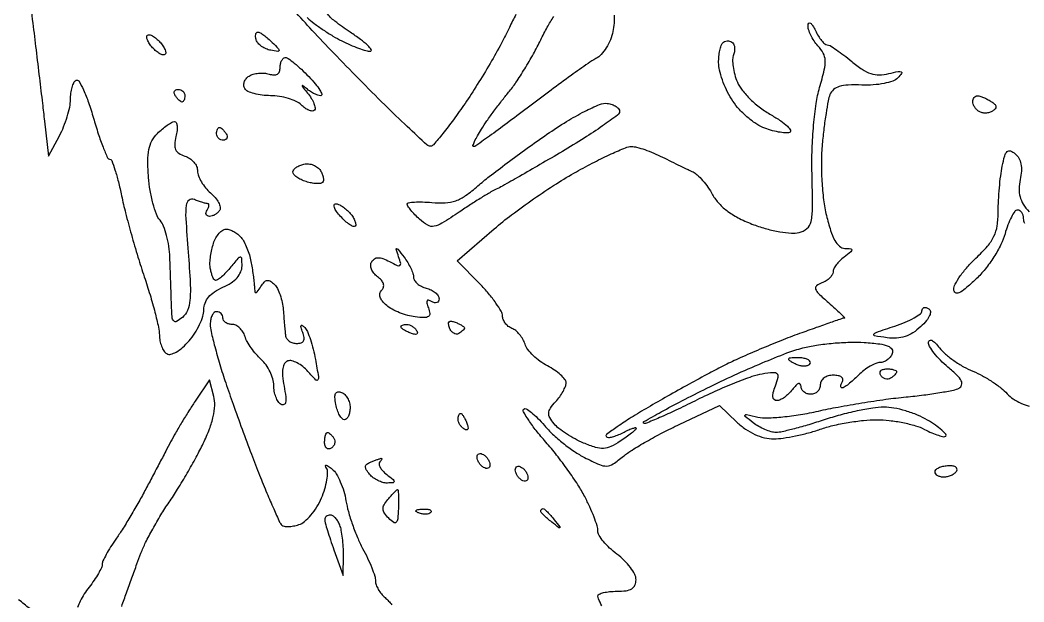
# Model space of a CAD drawing. Extents: x 0 to 102, y 0 to 135.
# Drawn here: x 22 to 35.37, y 94.27 to 102.02 of the extents above; entities that cross this region are included whole.
import ezdxf

# ---------------------------------------------------------------- set-up
doc = ezdxf.new("R2010")
doc.units = 0
doc.header["$MEASUREMENT"] = 0

msp = doc.modelspace()

# ---------------------------------------------------------------- linework, layer by layer
for points in [[(21.188971, 103.2543, -0.000052), (21.206612, 101.178816, -0.000076), (21.221642, 99.355609, -0.000035), (21.234118, 97.800358, -0.001457)], [(22.126325, 102.384181, 0.005995), (22.17149, 101.976579, -0.000473), (22.214761, 101.621906, -0.000406), (22.259643, 101.248569, -0.000409), (22.29985, 100.909444, -0.001176), (22.327009, 100.674), (22.379573, 100.2087), (22.526187, 100.479449, 0.027951), (22.58232, 100.598555, 0.022236), (22.629732, 100.732561, 0.022752), (22.662544, 100.861008, 0.051196), (22.6728, 100.960906, -0.032605), (22.678286, 101.044939, -0.038006), (22.694676, 101.123239, -0.041462), (22.718575, 101.185745, -0.143254), (22.747272, 101.21764, -0.423309), (22.784338, 101.208282, -0.022713), (22.846022, 101.088985, -0.024322), (22.913268, 100.922153, -0.0139), (22.978865, 100.715033, 0.00923), (23.043316, 100.504732, 0.014662), (23.107019, 100.327561, 0.008539), (23.165772, 100.185263, 0.299), (23.194495, 100.1664, -0.311741), (23.221597, 100.147684, -0.011408), (23.265412, 100.023505, -0.017236), (23.310911, 99.866417, -0.010808), (23.353753, 99.67995, 0.011481), (23.406578, 99.451442, 0.005606), (23.48388, 99.162436, 0.005557), (23.571025, 98.863528, 0.008013), (23.655261, 98.6013, -0.00857), (23.732164, 98.360982, -0.009796), (23.797221, 98.12861, -0.009042), (23.844868, 97.929866, -0.05356), (23.85661, 97.823743, 0.048144), (23.864131, 97.748326, 0.046751), (23.885948, 97.67496, 0.050546), (23.917859, 97.614182, 0.108607), (23.955657, 97.577536, 0.203016), (24.008374, 97.569408, 0.067815), (24.082267, 97.599181, 0.052453), (24.166661, 97.659845, 0.033104), (24.251757, 97.746461, 0.035334), (24.327398, 97.848113, 0.031377), (24.391342, 97.963415, 0.032731), (24.435593, 98.074792, 0.078346), (24.4494, 98.162366, -0.090323), (24.465583, 98.25122, -0.086306), (24.512155, 98.330252, -0.071777), (24.591069, 98.399857, -0.040716), (24.7032, 98.460839, 0.041679), (24.810725, 98.519585, 0.064551), (24.890691, 98.588633, 0.077657), (24.939987, 98.664768, 0.105287), (24.957, 98.744663, 0.017827), (24.953354, 98.846895, 0.444228), (24.933546, 98.862376, 0.17578), (24.900043, 98.843163, 0.005217), (24.795082, 98.716422, -0.021639), (24.730016, 98.642907, -0.036139), (24.668526, 98.587794, -0.042417), (24.617747, 98.554978, -0.332339), (24.591625, 98.559, -0.084947), (24.574462, 98.583723, -0.025781), (24.557229, 98.626151, -0.025002), (24.542514, 98.676516, -0.024851), (24.532865, 98.7282, -0.048315), (24.530489, 98.79017, -0.019994), (24.538723, 98.873738, -0.01956), (24.554766, 98.963267, -0.023839), (24.576989, 99.04545, -0.047535), (24.608359, 99.118269, -0.055407), (24.651649, 99.179885, -0.064068), (24.699683, 99.221985, -0.149015), (24.745008, 99.2358, -0.084441), (24.792625, 99.227701, -0.043807), (24.847746, 99.202786, -0.04191), (24.901386, 99.166414, -0.049653), (24.944958, 99.12341, -0.051761), (24.983433, 99.065858, -0.02359), (25.021907, 98.983857, -0.023059), (25.054661, 98.892832, -0.029339), (25.07593, 98.80616, -0.006377), (25.090919, 98.718429, -0.005206), (25.10478, 98.624201, -0.005262), (25.115722, 98.537206, -0.01373), (25.121209, 98.4744, 0.014188), (25.1276, 98.402001, 0.378195), (25.140927, 98.390044, 0.25014), (25.160291, 98.400177, 0.008669), (25.208573, 98.473693, -0.045847), (25.252928, 98.531389, -0.172503), (25.292744, 98.552225, -0.181679), (25.335425, 98.542727, -0.051795), (25.38903, 98.49921, -0.080278), (25.428873, 98.444007, -0.032754), (25.46498, 98.358484, -0.031355), (25.492475, 98.259645, -0.034789), (25.506211, 98.161517, 0.002179), (25.513502, 98.063018, 0.002081), (25.521757, 97.96306, 0.002062), (25.529779, 97.87485, 0.007439), (25.535958, 97.81875, 0.120474), (25.551355, 97.77838, 0.08773), (25.585246, 97.744064, 0.079793), (25.632208, 97.720951, 0.074668), (25.685151, 97.713, 0.076342), (25.74304, 97.721891, 0.195632), (25.775101, 97.748414, 0.164385), (25.782746, 97.79366, 0.051371), (25.764739, 97.86105, -0.01441), (25.742525, 97.924874, -0.177834), (25.743685, 97.950167, -0.487752), (25.757698, 97.953975, -0.038146), (25.791405, 97.9245, -0.093163), (25.82727, 97.870961, -0.019631), (25.867651, 97.765346, -0.019929), (25.905328, 97.637255, -0.017732), (25.934372, 97.5015, -0.002844), (25.974233, 97.268756, -0.180726), (25.966396, 97.228797, -0.490381), (25.941364, 97.22609, -0.008687), (25.835206, 97.340209, 0.041044), (25.766339, 97.405251, 0.047934), (25.691079, 97.454453, 0.05449), (25.620725, 97.482093, 0.149692), (25.567987, 97.480421, 0.171162), (25.523061, 97.44498, 0.103282), (25.499036, 97.380765, 0.062503), (25.496355, 97.282685, 0.021986), (25.516246, 97.143033, -0.013843), (25.538482, 97.003262, -0.073712), (25.537164, 96.926141, -0.268043), (25.514322, 96.898353, -0.232188), (25.47631, 96.902063, -0.114208), (25.439358, 96.938691, -0.049671), (25.408291, 97.000911, -0.045631), (25.387132, 97.076587, -0.045392), (25.38, 97.154981, 0.071013), (25.367855, 97.240063, 0.041981), (25.330932, 97.335972, 0.041105), (25.276894, 97.427451, 0.054931), (25.21296, 97.499545, -0.031577), (25.145327, 97.569001, -0.024157), (25.080253, 97.652734, -0.024678), (25.026815, 97.737401, -0.05163), (24.995759, 97.808757, 0.064958), (24.96753, 97.869178, 0.064842), (24.924731, 97.920375, 0.070829), (24.87448, 97.955017, 0.116054), (24.824399, 97.9668, -0.068054), (24.778073, 97.973135, -0.084602), (24.738802, 97.991651, -0.099744), (24.712542, 98.019139, -0.141874), (24.7032, 98.0514, 0.099038), (24.696741, 98.083687, 0.097945), (24.678349, 98.111149, 0.097945), (24.650887, 98.129541, 0.099038), (24.6186, 98.136, 0.188654), (24.586297, 98.123362, 0.088995), (24.558851, 98.087065, 0.068812), (24.540238, 98.033165, 0.048811), (24.534, 97.969414, 0.056707), (24.545206, 97.870928, 0.007857), (24.594662, 97.670823, 0.008918), (24.66144, 97.434911, 0.007451), (24.74051, 97.186864, 0.004428), (24.837201, 96.906717, 0.00257), (24.958046, 96.571857, 0.002568), (25.082652, 96.237379, 0.004325), (25.191065, 95.958194, 0.003995), (25.288249, 95.719763, 0.005762), (25.378307, 95.510587, 0.00317), (25.457351, 95.335663, 0.088894), (25.48578, 95.29482, 0.160748), (25.517121, 95.279032, 0.043044), (25.573563, 95.275538, 0.039014), (25.64198, 95.282555, 0.031797), (25.713462, 95.300333, 0.099668), (25.790218, 95.342866, 0.040397), (25.875167, 95.427822, 0.037915), (25.954508, 95.536912, 0.03933), (26.015376, 95.655445, 0.025849), (26.058929, 95.776984, 0.031226), (26.086556, 95.894988, 0.032651), (26.09679, 95.994716, 0.145208), (26.082299, 96.051137, -0.060859), (26.068231, 96.082788, -0.549035), (26.076301, 96.092224, -0.121473), (26.103746, 96.081176, -0.014037), (26.156903, 96.040553, -0.088331), (26.211432, 95.977622, -0.031972), (26.265589, 95.872016, -0.030512), (26.311339, 95.746266, -0.031765), (26.340719, 95.617553, 0.02859), (26.372567, 95.473832, 0.015589), (26.427082, 95.301521, 0.01549), (26.493603, 95.129283, 0.023703), (26.562776, 94.984957, -0.013994), (26.628172, 94.855045, -0.015807), (26.683421, 94.726791, -0.015168), (26.723406, 94.61546, -0.078782), (26.7336, 94.551165, 0.086422), (26.742721, 94.498791, 0.043563), (26.770877, 94.437705, 0.041533), (26.811944, 94.377932, 0.048304), (26.8605, 94.329, -0.033609), (26.909062, 94.282852, -0.035345), (26.950123, 94.231344, -0.037787)], [(28.604445, 102.092339, 0.02167), (28.517202, 101.92185, -0.017254), (28.411968, 101.711648, -0.007651), (28.259441, 101.441482, -0.007562), (28.089026, 101.159992, -0.010119), (27.925497, 100.910256, -0.007683), (27.771588, 100.692537, -0.011636), (27.630475, 100.50844, -0.006464), (27.507618, 100.359639, -0.207121), (27.466295, 100.339206, -0.20189), (27.419549, 100.356147, -0.002058), (27.157429, 100.600444, -0.006233), (26.857274, 100.889637, -0.003956), (26.514545, 101.233589, -0.002467), (26.176909, 101.581251, -0.00395), (25.892519, 101.881706, -0.000893), (25.646356, 102.146873, -0.188813)], [(25.82415, 102.052243, 0.024229), (25.916433, 101.975729, 0.012661), (26.038117, 101.889136, 0.012563), (26.167697, 101.806437, 0.01877), (26.285249, 101.741396, 0.014863), (26.396969, 101.689057, 0.01607), (26.508763, 101.64489, 0.015753), (26.606646, 101.613253, 0.071222), (26.665949, 101.604962, 0.593643), (26.677067, 101.625507, 0.060655), (26.631771, 101.679657, 0.0289), (26.533912, 101.761294, 0.012546), (26.3952, 101.858735, -0.018277), (26.193489, 102.003913, -0.069872), (26.085836, 102.114736, -0.098584)], [(29.909983, 102.085423, -0.0347), (29.909983, 101.977446, -0.032017), (29.895231, 101.867507, -0.049089), (29.861819, 101.757744, -0.041917), (29.80623, 101.650281, -0.043914), (29.738232, 101.560637, -0.085884), (29.667774, 101.505643, 0.029522), (29.563898, 101.441896, 0.003315), (29.337779, 101.281801, 0.004015), (29.071254, 101.08717, 0.003249), (28.788269, 100.874148, -0.002675), (28.514689, 100.667713, -0.004217), (28.277476, 100.493798, -0.001169), (28.069813, 100.34496, -0.156132), (28.040568, 100.3356, -0.514113), (28.031848, 100.347788, -0.023294), (28.053969, 100.403941, -0.022724), (28.091829, 100.478976, -0.012142), (28.144982, 100.56825, -0.012334), (28.216346, 100.675768, -0.006182), (28.311515, 100.808232, -0.006134), (28.413404, 100.942921, -0.009021), (28.506482, 101.058508, 0.025538), (28.603902, 101.188018, 0.011066), (28.720608, 101.369408, 0.010917), (28.83648, 101.568191, 0.014247), (28.9332, 101.755143, -0.015214), (29.02068, 101.923438, -0.022169), (29.108644, 102.065592, -0.01882)], [(35.378728, 99.311945, -0.121389), (35.3628, 99.376584, 0.070272), (35.356699, 99.419776, 0.086013), (35.338907, 99.456401, 0.10017), (35.312479, 99.480888, 0.137766), (35.281461, 99.4896, 0.241969), (35.244784, 99.470747, 0.034366), (35.198896, 99.396314, 0.032798), (35.153287, 99.293685, 0.0224), (35.114609, 99.172031, -0.050582), (35.060526, 99.030119, -0.026201), (34.966547, 98.865056, -0.025756), (34.85119, 98.703972, -0.035424), (34.730648, 98.572958, -0.011365), (34.585044, 98.441744, -0.066723), (34.499007, 98.385684, -0.268798), (34.453965, 98.389338, -0.245953), (34.4322, 98.430908, -0.127178), (34.450666, 98.502333, -0.027388), (34.519179, 98.61143, -0.026925), (34.614952, 98.732475, -0.022871), (34.7283, 98.84962, 0.025071), (34.881195, 99.009033, 0.067036), (34.967352, 99.140386, 0.074712), (35.010528, 99.281202, 0.037107), (35.0244, 99.467864, -0.01294), (35.028262, 99.617047, -0.008976), (35.040012, 99.785332, -0.009059), (35.057138, 99.946639, -0.018377), (35.077546, 100.072582, -0.016992), (35.1103, 100.211608, -0.135747), (35.143579, 100.267734, -0.29323), (35.18713, 100.276348, -0.079552), (35.250508, 100.238877, -0.0942), (35.299038, 100.180102, -0.077588), (35.326778, 100.103519, -0.064151), (35.33288, 100.009074, -0.038168), (35.317138, 99.897294, 0.046784), (35.30185, 99.773326, 0.074106), (35.314505, 99.667249, 0.07315), (35.357738, 99.568513, 0.044393), (35.43479, 99.466625, -0.009063)], [(29.746595, 94.220936, -0.009363), (29.703381, 94.311518, -0.105749), (29.694916, 94.35015, -0.296951), (29.71074, 94.374712, -0.043998), (29.769247, 94.394962, -0.03774), (29.851157, 94.409007, -0.0236), (29.9484, 94.4136, 0.03143), (30.070541, 94.421285, 0.104796), (30.146032, 94.447524, 0.156644), (30.187408, 94.495016, 0.101832), (30.2022, 94.56689, 0.119573), (30.184764, 94.638756, 0.040997), (30.127646, 94.730271, 0.03796), (30.045519, 94.824705, 0.035631), (29.9484, 94.907823, -0.028531), (29.851256, 94.988603, -0.033281), (29.769154, 95.076113, -0.035365), (29.711182, 95.157957, -0.137249), (29.6946, 95.217228, 0.076862), (29.6842, 95.28448, 0.014614), (29.643217, 95.401803, 0.015284), (29.586643, 95.537172, 0.013516), (29.519678, 95.674584, 0.023986), (29.428489, 95.830774, 0.010937), (29.295354, 96.026097, 0.010801), (29.145825, 96.226195, 0.014608), (29.001654, 96.399964, -0.012563), (28.873673, 96.552942, -0.020427), (28.773803, 96.689717, -0.015488), (28.703107, 96.802764, -0.340652), (28.707798, 96.838998, -0.34428), (28.739812, 96.842932, -0.032917), (28.808855, 96.795016, -0.031048), (28.892621, 96.719359, -0.018662), (28.982665, 96.620113, 0.030798), (29.09136, 96.505999, 0.018803), (29.23243, 96.384615, 0.018819), (29.381839, 96.274461, 0.031491), (29.516101, 96.194944, 0.013199), (29.714965, 96.10002, 0.112939), (29.811151, 96.08112, 0.140911), (29.896623, 96.108582, 0.02443), (30.034209, 96.210958, -0.032963), (30.150088, 96.29415, -0.009493), (30.339665, 96.407214, -0.009506), (30.558794, 96.52686, -0.009988), (30.778758, 96.636056), (31.313015, 96.888103), (31.544787, 96.666051, 0.039892), (31.659813, 96.572224, 0.045063), (31.783863, 96.502112, 0.047811), (31.911256, 96.458644, 0.058384), (32.036243, 96.444, 0.035279), (32.16106, 96.452818, 0.01526), (32.325299, 96.481277, 0.015012), (32.498876, 96.522306, 0.019265), (32.6556, 96.5709, -0.027159), (32.821632, 96.619522, -0.01596), (33.024538, 96.66037, -0.015937), (33.230581, 96.688329, -0.026089), (33.406486, 96.697279, -0.02782), (33.574239, 96.687714, -0.02163), (33.754819, 96.659342, -0.022088), (33.921283, 96.61803, -0.048356), (34.042937, 96.568866, 0.017933), (34.139749, 96.522715, 0.026742), (34.227666, 96.490073, 0.024982), (34.299011, 96.471697, 0.252022), (34.327428, 96.480228, 0.404378), (34.32784, 96.504699, 0.026165), (34.271582, 96.5589, 0.026499), (34.188479, 96.623593, 0.015251), (34.082191, 96.692925, 0.038765), (33.95165, 96.759235, 0.026257), (33.79429, 96.814901, 0.026509), (33.635586, 96.852814, 0.046896), (33.5016, 96.864604, 0.037425), (33.353809, 96.85264, 0.01339), (33.145727, 96.814266, 0.013199), (32.918903, 96.759829, 0.015221), (32.705918, 96.69572, -0.007691), (32.504388, 96.631734, -0.009108), (32.311993, 96.577691, -0.008123), (32.148524, 96.537796, -0.05584), (32.066437, 96.5286, -0.068805), (32.001148, 96.537627, -0.031047), (31.919395, 96.566258, -0.030007), (31.835467, 96.607728, -0.035991), (31.76232, 96.656798, -0.004496), (31.655919, 96.74141, -0.417238), (31.654134, 96.759298, -0.279318), (31.675051, 96.766578, -0.003176), (31.825754, 96.73348, 0.064457), (31.950163, 96.721776, 0.015804), (32.155748, 96.735476, 0.015925), (32.392218, 96.76639, 0.015299), (32.629454, 96.812615, -0.009976), (32.892846, 96.866852, -0.005838), (33.210245, 96.92181, -0.005836), (33.529248, 96.969404, -0.009863), (33.7977, 97.000878, 0.007503), (34.032745, 97.027311, 0.009482), (34.249158, 97.059125, 0.007823), (34.428806, 97.091921, 0.072631), (34.502978, 97.11826, 0.198972), (34.537491, 97.159928, 0.199087), (34.532409, 97.213783, 0.079265), (34.476108, 97.288565, 0.016941), (34.354928, 97.397752, -0.023311), (34.255098, 97.490031, -0.028394), (34.171059, 97.585601, -0.028988), (34.111118, 97.671994, -0.142328), (34.095681, 97.728688, -0.25667), (34.11003, 97.753783, -0.261267), (34.1387, 97.754867, -0.083398), (34.185557, 97.72, -0.025329), (34.243731, 97.652864, 0.050383), (34.320877, 97.57235, 0.02404), (34.434447, 97.484571, 0.023547), (34.562981, 97.403476, 0.030868), (34.687718, 97.342598, -0.026738), (34.813422, 97.282527, -0.020125), (34.944888, 97.203813, -0.020486), (35.062783, 97.119521, -0.043417), (35.14498, 97.043184, 0.061296), (35.224092, 96.9748, 0.043257), (35.32711, 96.917999, 0.043252), (35.438386, 96.879762, 0.06121)], [(23.355654, 94.212607, -0.001766), (23.4188, 94.392184, -0.001296), (23.490049, 94.59091, -0.001309), (23.55847, 94.778661, -0.002912), (23.611782, 94.9212, -0.024624), (23.673233, 95.061446, -0.010625), (23.768105, 95.242151, -0.010483), (23.877411, 95.430573, -0.013661), (23.985663, 95.598, 0.011735), (24.099789, 95.773028, 0.007068), (24.227246, 95.985562, 0.007077), (24.348022, 96.200515, 0.012282), (24.441331, 96.38276, 0.021047), (24.524238, 96.575331, 0.036575), (24.574203, 96.741948, 0.044653), (24.592858, 96.885787, 0.07153), (24.58014, 97.008719), (24.524447, 97.230619), (24.331971, 96.943059, 0.007249), (24.248573, 96.814468, 0.004885), (24.156965, 96.665417, 0.004921), (24.071159, 96.519465, 0.009735), (24.006492, 96.4017, -0.000415), (23.941005, 96.276987, -0.000167), (23.851253, 96.106548, -0.000165), (23.754433, 95.922982, -0.000209), (23.664788, 95.753329, -0.007725), (23.57171, 95.583747, -0.005837), (23.464476, 95.400348, -0.005904), (23.359678, 95.230402, -0.013599), (23.275944, 95.105769, 0.013948), (23.206968, 95.002949, 0.017175), (23.148717, 94.90322, 0.015708), (23.105835, 94.81729, 0.108287), (23.0958, 94.771499, -0.112047), (23.085715, 94.72706, -0.018832), (23.044847, 94.649318, -0.019792), (22.988752, 94.560088, -0.01643), (22.922342, 94.469702, 0.025405), (22.857, 94.377341, 0.028481), (22.804032, 94.282195, 0.029512), (22.768834, 94.197054, 0.116603)], [(22.130493, 94.182888, 0.001125), (21.983093, 94.300527, 0.001137)]]:
    msp.add_lwpolyline(points, format="xyb")
for points in [[(32.589654, 101.87955, 0.025885), (32.629578, 101.806666, 0.034198), (32.673636, 101.745115, 0.03646), (32.715645, 101.701139, 0.185948), (32.746637, 101.6892, -0.136724), (32.784929, 101.67853, -0.012335), (32.869576, 101.624489, -0.015299), (32.968593, 101.553282, -0.011364), (33.07362, 101.468908, 0.027251), (33.213874, 101.363385, 0.067801), (33.328961, 101.307061, 0.082694), (33.440366, 101.289684, 0.058019), (33.566561, 101.305695, -0.00811), (33.69345, 101.334854, -0.159407), (33.73277, 101.330651, -0.484772), (33.738218, 101.308894, -0.030023), (33.687835, 101.251152, -0.112775), (33.619968, 101.207773, -0.036047), (33.503881, 101.175386, -0.032859), (33.361552, 101.156155, -0.02683), (33.207861, 101.153854, 0.019549), (33.02665, 101.15378, 0.062414), (32.907558, 101.134051, 0.101148), (32.830645, 101.092983, 0.128788), (32.783915, 101.027882, 0.045706), (32.760197, 100.943838, 0.007429), (32.731673, 100.776516, 0.008138), (32.704151, 100.577943, 0.007084), (32.681669, 100.369181, 0.021623), (32.669918, 100.133756, 0.016284), (32.676639, 99.874657, 0.016538), (32.699631, 99.624267, 0.027708), (32.737468, 99.416388, 0.017989), (32.792803, 99.21755, 0.050404), (32.850122, 99.084988, 0.080982), (32.912061, 99.006879, 0.181831), (32.981288, 98.979309, -0.018412), (33.060611, 98.974856, -0.408451), (33.074192, 98.958808, -0.207269), (33.060757, 98.933123, -0.007699), (32.97285, 98.864233, 0.034176), (32.916195, 98.81478, 0.036775), (32.86829, 98.759195, 0.039596), (32.834895, 98.705771, 0.120455), (32.8248, 98.664475, -0.139367), (32.814098, 98.626827, -0.060615), (32.78131, 98.585862, -0.053371), (32.733385, 98.548041, -0.047709), (32.67675, 98.51955, 0.072434), (32.60673, 98.479888, 0.319877), (32.593862, 98.437018, 0.122515), (32.631948, 98.377777, 0.010632), (32.766068, 98.256698, -0.005136), (32.855278, 98.177924, -0.009442), (32.926002, 98.111706, -0.005467), (32.979987, 98.058053, -0.665341), (32.977201, 98.0514, 0.083089), (32.957426, 98.048091, 0.000549), (32.791146, 97.990635, 0.002164), (32.601159, 97.923832, 0.001378), (32.38066, 97.844541, 0.007614), (32.131183, 97.749729, 0.005316), (31.85265, 97.635548, 0.005363), (31.587879, 97.520343, 0.011084), (31.384036, 97.423555, 0.006523), (31.178847, 97.317121, 0.002809), (30.907931, 97.170112, 0.002779), (30.621215, 97.010356, 0.003672), (30.361913, 96.861459, 0.007742), (30.1364, 96.725027, 0.013283), (29.953346, 96.603487, 0.007169), (29.809693, 96.4994, 0.457057), (29.807709, 96.471891, 0.218262), (29.834966, 96.461768, 0.040909), (29.88892, 96.47025, 0.037066), (29.955142, 96.491595, 0.026379), (30.025754, 96.524722, -0.014763), (30.093457, 96.558424, -0.027569), (30.150369, 96.580972, -0.031789), (30.192006, 96.591984, -0.472548), (30.2022, 96.583606, -0.212031), (30.193394, 96.563774, -0.011477), (30.140295, 96.51794, -0.016266), (30.072208, 96.465465, -0.011013), (29.991459, 96.409977, -0.034657), (29.866071, 96.339716, -0.098961), (29.769497, 96.315654, -0.087534), (29.66426, 96.329167, -0.023402), (29.505009, 96.387142, -0.024779), (29.390841, 96.441657, -0.020921), (29.275796, 96.510129, -0.021438), (29.176048, 96.581576, -0.053549), (29.111874, 96.643982, -0.040912), (29.054163, 96.726451, -0.151251), (29.039931, 96.787623, -0.136085), (29.062139, 96.849977, -0.030736), (29.133024, 96.938698, 0.028384), (29.186059, 97.004442, 0.029004), (29.230893, 97.075312, 0.030301), (29.262323, 97.141133, 0.096524), (29.2716, 97.188739, 0.170511), (29.255532, 97.234485, 0.039499), (29.198807, 97.294828, 0.036363), (29.118661, 97.357628, 0.028682), (29.023795, 97.4138, -0.038389), (28.925166, 97.474813, -0.034924), (28.833651, 97.551981, -0.036727), (28.761658, 97.632914, -0.086779), (28.724475, 97.704257, 0.053511), (28.695626, 97.769869, 0.04369), (28.651761, 97.832831, 0.045371), (28.600407, 97.884072, 0.081985), (28.54928, 97.914029, -0.075227), (28.501999, 97.940886, -0.064592), (28.461931, 97.981793, -0.066842), (28.43483, 98.029954, -0.095052), (28.4256, 98.078067, 0.133951), (28.408379, 98.141195, 0.020532), (28.337055, 98.251572, 0.021706), (28.239585, 98.37764, 0.017308), (28.124169, 98.505018), (27.822738, 98.815392), (28.314519, 99.23949, -0.016718), (28.546258, 99.426199, -0.009429), (28.838857, 99.63771, -0.009403), (29.142446, 99.840211, -0.015201), (29.408915, 99.999594, -0.008528), (29.649256, 100.12828, -0.011231), (29.872928, 100.236898, -0.008823), (30.062172, 100.319592, -0.098901), (30.142309, 100.3356, -0.065461), (30.210878, 100.326584, -0.017046), (30.317452, 100.294134, -0.01703), (30.43741, 100.248474, -0.016654), (30.554894, 100.194441, 0.001384), (30.671892, 100.13624, 0.001343), (30.790395, 100.078094, 0.001324), (30.894897, 100.027508, 0.004972), (30.960873, 99.996591, -0.081976), (31.01786, 99.95828, -0.026203), (31.088651, 99.884236, -0.025353), (31.160127, 99.792114, -0.025771), (31.221492, 99.693716, 0.061804), (31.307133, 99.576147, 0.047218), (31.426527, 99.470704, 0.04108), (31.580499, 99.376948, 0.027337), (31.77011, 99.294497, 0.022623), (31.94185, 99.239431, 0.022963), (32.117015, 99.200423, 0.023494), (32.271927, 99.180764, 0.081467), (32.372268, 99.189145, 0.118243), (32.478005, 99.244367, 0.160759), (32.532534, 99.336309, 0.055151), (32.551603, 99.514967, 0.004705), (32.545478, 99.976564, -0.013771), (32.547049, 100.299598, -0.013811), (32.566408, 100.621738, -0.014517), (32.6001, 100.90919, -0.034259), (32.645945, 101.119937, 0.011757), (32.708254, 101.354939, 0.068519), (32.72086, 101.48206, 0.11417), (32.69513, 101.576744, 0.060792), (32.624795, 101.676498, -0.036711), (32.572257, 101.74389, -0.034179), (32.528735, 101.819821, -0.035999), (32.499579, 101.892786, -0.089179), (32.492126, 101.949661, -0.168275), (32.502979, 101.976756, -0.387762), (32.523016, 101.979101, -0.101032), (32.553593, 101.946022, -0.023848)], [(25.167493, 101.8584, -0.132808), (25.197009, 101.850419, -0.022422), (25.246571, 101.818443, -0.02315), (25.30277, 101.774455, -0.018752), (25.35891, 101.722376, -0.006239), (25.442219, 101.636961, -0.241811), (25.449496, 101.612209, -0.40204), (25.433042, 101.60052, -0.011149), (25.338727, 101.616626, -0.055364), (25.276366, 101.636057, -0.051333), (25.218064, 101.669071, -0.054984), (25.172184, 101.709938, -0.103328), (25.14731, 101.75265, -0.045977), (25.137844, 101.793166, -0.081736), (25.138715, 101.827336, -0.126296), (25.149305, 101.849841, -0.223539)], [(23.8149, 101.7738, -0.035768), (23.863459, 101.727254, -0.036518), (23.904523, 101.674568, -0.039072), (23.933049, 101.623684, -0.108636), (23.9418, 101.583882, -0.231849), (23.93061, 101.561047, -0.208269), (23.904896, 101.554513, -0.095981), (23.864165, 101.569529, -0.037052), (23.8149, 101.6046, -0.035768), (23.766341, 101.651146, -0.036518), (23.725277, 101.703832, -0.039072), (23.696751, 101.754716, -0.108636), (23.688, 101.794518, -0.231849), (23.69919, 101.817353, -0.208269), (23.724904, 101.823887, -0.095981), (23.765635, 101.808871, -0.037052)], [(31.479305, 101.726491, -0.146949), (31.502116, 101.700765, -0.077741), (31.51394, 101.6594, -0.066335), (31.513479, 101.609323, -0.056239), (31.500171, 101.558071, 0.093466), (31.488387, 101.493318, 0.033081), (31.495242, 101.398937, 0.031458), (31.516726, 101.293789, 0.032075), (31.551133, 101.192867, 0.070414), (31.614072, 101.086255, 0.031675), (31.723579, 100.965653, 0.030341), (31.858509, 100.849773, 0.034236), (32.001343, 100.756095, -0.019481), (32.128731, 100.677819, -0.042728), (32.217966, 100.606342, -0.0848), (32.257931, 100.552759, -0.458831), (32.245877, 100.523326, -0.100461), (32.188563, 100.516328, -0.027295), (32.097608, 100.528527, -0.026464), (31.993695, 100.554046, -0.024746), (31.890649, 100.590871, -0.055375), (31.78306, 100.650114, -0.030111), (31.665045, 100.744416, -0.029614), (31.555222, 100.856054, -0.041128), (31.471948, 100.968889, -0.029414), (31.406891, 101.089473, -0.024499), (31.351922, 101.224361, -0.025196), (31.313834, 101.353126, -0.059373), (31.302, 101.452436, -0.023715), (31.305977, 101.536247, -0.027078), (31.317892, 101.615626, -0.02775), (31.335171, 101.680944, -0.118374), (31.3561, 101.7151, -0.096382), (31.381977, 101.732548, -0.077371), (31.414608, 101.740762, -0.075821), (31.44883, 101.738735, -0.085976)], [(25.533372, 101.52, -0.157199), (25.572422, 101.507412, -0.014831), (25.653369, 101.445446, -0.017843), (25.747151, 101.36341, -0.013111), (25.8453, 101.2662, -0.016163), (25.932835, 101.168712, -0.034474), (25.992498, 101.086954, -0.060686), (26.018675, 101.031391, -0.511066), (26.004948, 101.0124, -0.08863), (25.964592, 101.01961, -0.031206), (25.910596, 101.043464, -0.029819), (25.853257, 101.077679, -0.030756), (25.801015, 101.11815, 0.028459), (25.765297, 101.146083, 0.731534), (25.758849, 101.141117, 0.078668), (25.775011, 101.11193, 0.007387), (25.826579, 101.047835, -0.030587), (25.878666, 100.976565, -0.045532), (25.914246, 100.90805, -0.05571), (25.930328, 100.851413, -0.24227), (25.920013, 100.819213, -0.215812), (25.890806, 100.80821, -0.079267), (25.846802, 100.818189, -0.060282), (25.795482, 100.846334, -0.040859), (25.744586, 100.889529, 0.086777), (25.677382, 100.936727, 0.036666), (25.57407, 100.976307, 0.034867), (25.454802, 101.003335, 0.038306), (25.33665, 101.0124, -0.030488), (25.223263, 101.01932, -0.036413), (25.118247, 101.04003, -0.039447), (25.034725, 101.070173, -0.149094), (24.993454, 101.106459, -0.123412), (24.980251, 101.147964, -0.099986), (24.986647, 101.194393, -0.090139), (25.011761, 101.238664, -0.078736), (25.051911, 101.273727, -0.071127), (25.107368, 101.298406, -0.043647), (25.177742, 101.311899, -0.042894), (25.251302, 101.31311, -0.058168), (25.31655, 101.300868, 0.059828), (25.381023, 101.288991, 0.148982), (25.427184, 101.299953, 0.174157), (25.45494, 101.333106, 0.088268), (25.4646, 101.387399, -0.049891), (25.469676, 101.438141, -0.069876), (25.484802, 101.481048, -0.090029), (25.507117, 101.509919, -0.185381)], [(24.106007, 101.097, -0.093332), (24.140207, 101.09056, -0.09642), (24.169282, 101.072149, -0.099167), (24.188742, 101.04468, -0.105053), (24.1956, 101.0124, -0.042167), (24.192864, 100.980011, -0.061769), (24.184641, 100.952651, -0.081139), (24.172559, 100.934099, -0.210953), (24.158293, 100.9278, -0.151918), (24.140465, 100.933345, -0.038439), (24.116586, 100.952651, -0.035638), (24.091457, 100.980017, -0.029505), (24.0687, 101.0124, -0.082592), (24.055459, 101.044726, -0.161196), (24.058091, 101.072149, -0.182303), (24.075979, 101.090377, -0.108972)], [(29.820183, 100.909935, -0.047053), (29.884905, 100.894345, -0.064677), (29.938487, 100.867827, -0.082072), (29.973474, 100.835067, -0.187074), (29.98347, 100.8009, -0.21657), (29.956474, 100.752842, -0.005971), (29.756826, 100.610163, -0.011272), (29.511624, 100.447401, -0.007373), (29.22207, 100.270383, -0.001575), (28.923954, 100.095382, -0.002103), (28.65216, 99.938509, -0.001467), (28.423332, 99.808604, -0.021687), (28.341, 99.76678, 0.026799), (28.270382, 99.729993, 0.004915), (28.144436, 99.65387, 0.005269), (27.99873, 99.5617, 0.00477), (27.850044, 99.463412, -0.009084), (27.618987, 99.313521, -0.094414), (27.513827, 99.27285, -0.178956), (27.429507, 99.287619, -0.052047), (27.321294, 99.366778, -0.01625), (27.258224, 99.427698, -0.021329), (27.204979, 99.487485, -0.01945), (27.165575, 99.539747, -0.152962), (27.1566, 99.568398, -0.368883), (27.172888, 99.587471, -0.02293), (27.252543, 99.596378, -0.025146), (27.357986, 99.597983, -0.015006), (27.483216, 99.589823, 0.036181), (27.663644, 99.585718, 0.074037), (27.802114, 99.613411, 0.067725), (27.934175, 99.682236, 0.026193), (28.096566, 99.810376, -0.014958), (28.248817, 99.936166, -0.004638), (28.485069, 100.116258, -0.004633), (28.753037, 100.31278, -0.005084), (29.016483, 100.498224, -0.013308), (29.277208, 100.667766, -0.019137), (29.517286, 100.802587, -0.017805), (29.718118, 100.896598, -0.136981)], [(34.74945, 101.011105, -0.071779), (34.781499, 101.00581, -0.021656), (34.827979, 100.988825, -0.021212), (34.87908, 100.965013, -0.021577), (34.927682, 100.93708, -0.045108), (34.975153, 100.900621, -0.167837), (34.99274, 100.867896, -0.218762), (34.984173, 100.836965, -0.079241), (34.948832, 100.806482, -0.072509), (34.90673, 100.788243, -0.05825), (34.857853, 100.780972, -0.059611), (34.809905, 100.785191, -0.086898), (34.7706, 100.8009, -0.06081), (34.738239, 100.826805, -0.051032), (34.710851, 100.861211, -0.053229), (34.692201, 100.898481, -0.089642), (34.686, 100.932793, -0.078478), (34.690787, 100.963105, -0.092178), (34.704638, 100.988635, -0.103083), (34.725255, 101.005458, -0.125499)], [(24.056721, 100.668972, -0.305772), (24.080506, 100.655215, -0.087419), (24.092841, 100.612085, -0.056408), (24.092284, 100.546784, -0.031177), (24.077704, 100.468254, 0.041738), (24.060704, 100.364545, 0.126914), (24.072932, 100.29474, 0.147109), (24.115814, 100.245653, 0.063414), (24.195432, 100.208753, -0.07212), (24.260172, 100.177375, -0.067351), (24.315048, 100.128284, -0.071504), (24.352124, 100.069634, -0.10563), (24.3648, 100.010301, 0.092089), (24.377067, 99.944262, 0.041538), (24.41556, 99.864646, 0.039261), (24.471481, 99.784951, 0.043116), (24.5376, 99.717647, -0.039806), (24.600004, 99.654959, -0.054233), (24.64469, 99.588965, -0.066794), (24.666611, 99.52955, -0.195857), (24.659507, 99.487346, -0.065854), (24.633768, 99.455846, -0.052068), (24.598713, 99.429189, -0.053444), (24.560141, 99.411062, -0.083324), (24.524014, 99.405, -0.117858), (24.49597, 99.411704, -0.186277), (24.479624, 99.429851, -0.154201), (24.47801, 99.45725, -0.076764), (24.4917, 99.4896, 0.033138), (24.50891, 99.522075, 0.070413), (24.516767, 99.549349, 0.136025), (24.514447, 99.567024, 0.30111), (24.503612, 99.5742, -0.063275), (24.480062, 99.577192, -0.009298), (24.433651, 99.590105, -0.010372), (24.379123, 99.607614, -0.008742), (24.322142, 99.628344, 0.254187), (24.251836, 99.619051, 0.209233), (24.213119, 99.552825, 0.044843), (24.208395, 99.377176, 0.003833), (24.240108, 98.927475, -0.006222), (24.267477, 98.51103, -0.035517), (24.263529, 98.289509, -0.072726), (24.231014, 98.153116, -0.125364), (24.162786, 98.059273, -0.043328), (24.086326, 98.006273, -0.36221), (24.047876, 98.013092, -0.158109), (24.026284, 98.066125, -0.010665), (24.017731, 98.231391, 0.000513), (24.013522, 98.365407, 0.000258), (24.007943, 98.534696, 0.000256), (24.001992, 98.709783, 0.000379), (23.996581, 98.863272, 0.029072), (23.983065, 99.006442, 0.02738), (23.952911, 99.150029, 0.028455), (23.911971, 99.274137, 0.079485), (23.865444, 99.352791, -0.084535), (23.817381, 99.435934, -0.023522), (23.771536, 99.579831, -0.023032), (23.73428, 99.750155, -0.022326), (23.712379, 99.92496, -0.017894), (23.702626, 100.145416, -0.052258), (23.7172, 100.296775, -0.073354), (23.758414, 100.410791, -0.071672), (23.831035, 100.509064, -0.020215), (23.894963, 100.568723, -0.023507), (23.96047, 100.619925, -0.02341), (24.019178, 100.657524, -0.11391)], [(24.655907, 100.5894, -0.151918), (24.673735, 100.583855, -0.038439), (24.697614, 100.564549, -0.035638), (24.722743, 100.537183, -0.029505), (24.7455, 100.5048, -0.082592), (24.758741, 100.472474, -0.161196), (24.756109, 100.445051, -0.182303), (24.738221, 100.426823, -0.108972), (24.708193, 100.4202, -0.093332), (24.673993, 100.42664, -0.09642), (24.644918, 100.445051, -0.099167), (24.625458, 100.47252, -0.105053), (24.6186, 100.5048, -0.042167), (24.621336, 100.537189, -0.061769), (24.629559, 100.564549, -0.081139), (24.641641, 100.583101, -0.210953)], [(26.001105, 100.015936, -0.041583), (26.025135, 99.968313, -0.05343), (26.038562, 99.921161, -0.063906), (26.040279, 99.881298, -0.177014), (26.02863, 99.85623, -0.17357), (26.000481, 99.84292, -0.038232), (25.946206, 99.841751, -0.035448), (25.879798, 99.850146, -0.027685), (25.809375, 99.868276, -0.035261), (25.742168, 99.894951, -0.045831), (25.685375, 99.928987, -0.053278), (25.645885, 99.964898, -0.183616), (25.6338, 99.996698, -0.173187), (25.644557, 100.026823, -0.068247), (25.67729, 100.057229, -0.056699), (25.725198, 100.08334, -0.044402), (25.78185, 100.100678, -0.077859), (25.84377, 100.103953, -0.066661), (25.907327, 100.08869, -0.068664), (25.962813, 100.057949, -0.094613)], [(26.202529, 99.5742, -0.107497), (26.24352, 99.565284, -0.03937), (26.295658, 99.536323, -0.0368), (26.349498, 99.494597, -0.036315), (26.396897, 99.445256, -0.032422), (26.434906, 99.392895, -0.047778), (26.460498, 99.342211, -0.059164), (26.471419, 99.300131, -0.234441), (26.463137, 99.275537, -0.305748), (26.437589, 99.270572, -0.046095), (26.389222, 99.296595, -0.038623), (26.330585, 99.342381, -0.023774), (26.268769, 99.404481, -0.026836), (26.215811, 99.469716, -0.064121), (26.185954, 99.524345, -0.150719), (26.183423, 99.558992, -0.349393)], [(27.114092, 98.86008, -0.026614), (27.16274, 98.789801, -0.026292), (27.203862, 98.714472, -0.027246), (27.232686, 98.644872, -0.084741), (27.2412, 98.594997, 0.145932), (27.253684, 98.553135, 0.070682), (27.290902, 98.510765, 0.060881), (27.345684, 98.4743, 0.052524), (27.4104, 98.449887, -0.05078), (27.475121, 98.425729, -0.059736), (27.529898, 98.389993, -0.069722), (27.567159, 98.348706, -0.149851), (27.5796, 98.308127, -0.120295), (27.571732, 98.275899, -0.187146), (27.550526, 98.257228, -0.152336), (27.518477, 98.255639, -0.075335), (27.480623, 98.271785, 0.062042), (27.439673, 98.290549, 0.369101), (27.419661, 98.282054, 0.185173), (27.416658, 98.250856, 0.024048), (27.437974, 98.18617, -0.061247), (27.456534, 98.111641, -0.280928), (27.438896, 98.072774, -0.15953), (27.384809, 98.057182, -0.020164), (27.262001, 98.066541, -0.03811), (27.162293, 98.085983, -0.027439), (27.054746, 98.122054, -0.027892), (26.955681, 98.167998, -0.052381), (26.882664, 98.217384, -0.044842), (26.825538, 98.27492, -0.094787), (26.79534, 98.329779, -0.133947), (26.79297, 98.379254, -0.142697), (26.81627, 98.42171, 0.126827), (26.840332, 98.462488, 0.146652), (26.839863, 98.507453, 0.108836), (26.812791, 98.554899, 0.051073), (26.760031, 98.602442, -0.065051), (26.712217, 98.648005, -0.07775), (26.68109, 98.701819, -0.090845), (26.670917, 98.755284, -0.141025), (26.683509, 98.800195, -0.105952), (26.722144, 98.840464, -0.146632), (26.769624, 98.855349, -0.096727), (26.832552, 98.843882, -0.029583), (26.920762, 98.803187, 0.011936), (27.023344, 98.751398, 0.235), (27.05766, 98.752014, 0.349676), (27.069238, 98.778051, 0.02069), (27.04232, 98.866408, -0.003884), (27.007788, 98.967449, -0.53992), (27.014426, 98.975851, -0.206922), (27.030552, 98.967125, -0.002)], [(34.098535, 98.175373, -0.238616), (34.12066, 98.139185, -0.125116), (34.111578, 98.08585, -0.070681), (34.068506, 98.016954, -0.029296), (33.992785, 97.937035, -0.044977), (33.889154, 97.855957, -0.064014), (33.783808, 97.805569, -0.065229), (33.670685, 97.784045, -0.048948), (33.5439, 97.789128, -0.007069), (33.377336, 97.814647, -0.546617), (33.36852, 97.835261, -0.161981), (33.401548, 97.860541, -0.002137), (33.64965, 97.944924, 0.019322), (33.787396, 97.997119, 0.028353), (33.903582, 98.054328, 0.027486), (33.989288, 98.109164, 0.241182), (34.0092, 98.148043, -0.131422), (34.016398, 98.174955, -0.190043), (34.035442, 98.19012, -0.14416), (34.064344, 98.190425, -0.069554)], [(27.151607, 97.9668, -0.088797), (27.185876, 97.960666, -0.053277), (27.223013, 97.942233, -0.051183), (27.257226, 97.915159, -0.061454), (27.282901, 97.883169, -0.1144), (27.292543, 97.854626, -0.32948), (27.282445, 97.837727, -0.155351), (27.252343, 97.83509, -0.036408), (27.203294, 97.84992, -0.020646), (27.153001, 97.871641, -0.029555), (27.110568, 97.89527, -0.029412), (27.07951, 97.917723, -0.2252), (27.072, 97.933551, -0.219607), (27.077872, 97.946275, -0.077771), (27.095385, 97.957033, -0.059132), (27.121125, 97.964366, -0.039867)], [(27.795408, 97.99574, -0.018792), (27.842372, 97.975663, -0.027318), (27.881989, 97.954216, -0.026011), (27.911294, 97.934046, -0.233079), (27.918, 97.920442, -0.165726), (27.913275, 97.906579, -0.033244), (27.895753, 97.886736, -0.031822), (27.871261, 97.865371, -0.025036), (27.842265, 97.845379, -0.155001), (27.809741, 97.837212, -0.122934), (27.775013, 97.84819, -0.097234), (27.743236, 97.877479, -0.066562), (27.719673, 97.920677, -0.052218), (27.705871, 97.972133, -0.241428), (27.715155, 98.00052, -0.239714), (27.743702, 98.009677, -0.051608)], [(33.240868, 97.726366, -0.01301), (33.446862, 97.706732, -0.064304), (33.55956, 97.678019, -0.166402), (33.609004, 97.635719, -0.228806), (33.613806, 97.578316, -0.07871), (33.587522, 97.53278, -0.065279), (33.546906, 97.49419, -0.06669), (33.498717, 97.468097, -0.091022), (33.450249, 97.4592, 0.099965), (33.393386, 97.447717, 0.033534), (33.317316, 97.409497, 0.031807), (33.236641, 97.354752, 0.031407), (33.1632, 97.29, -0.012962), (33.094945, 97.225195, -0.017543), (33.02981, 97.170502, -0.014604), (32.973682, 97.129218, -0.152409), (32.946707, 97.1208, -0.253746), (32.933325, 97.128059, -0.160287), (32.928666, 97.145651, -0.084685), (32.934993, 97.172932, -0.039193), (32.9517, 97.2054, 0.202618), (32.956658, 97.237389, 0.181468), (32.937458, 97.265149, 0.104212), (32.892869, 97.283948, 0.047867), (32.829793, 97.29, 0.068368), (32.761989, 97.280685, 0.089375), (32.705782, 97.253442, 0.104647), (32.66881, 97.21235, 0.131786), (32.6556, 97.1631, -0.099038), (32.645912, 97.11467, -0.097945), (32.618323, 97.073477, -0.097945), (32.57713, 97.045888, -0.099038), (32.5287, 97.0362, -0.081549), (32.480027, 97.044192, -0.089983), (32.438287, 97.067264, -0.097897), (32.409873, 97.101608, -0.11819), (32.399109, 97.14195, 0.152503), (32.3888, 97.172234, 0.334795), (32.366693, 97.178925, 0.116637), (32.331175, 97.155427, 0.026204), (32.284033, 97.09965, -0.036772), (32.234063, 97.042999, -0.038257), (32.176951, 96.99509, -0.041231), (32.121362, 96.961836, -0.11467), (32.077317, 96.9516, -0.188764), (32.04188, 96.965473, -0.182732), (32.024672, 96.99994, -0.089819), (32.029316, 97.059667, -0.02665), (32.057376, 97.147256, 0.024675), (32.095011, 97.263155, 0.28202), (32.082069, 97.307311, 0.209066), (32.032472, 97.323952, 0.014314), (31.881835, 97.306231, 0.048867), (31.745636, 97.272412, 0.010158), (31.5148, 97.185167, 0.010577), (31.249961, 97.072311, 0.009809), (30.98332, 96.945608, -0.005397), (30.732426, 96.823663, -0.008726), (30.516105, 96.725975, -0.003178), (30.330596, 96.647463, -0.303705), (30.303582, 96.652818, -0.496781), (30.306372, 96.673098, -0.001973), (30.538417, 96.802277, -0.006832), (30.813693, 96.949235, -0.004012), (31.146765, 97.117869, -0.007913), (31.510888, 97.291444, -0.007809), (31.881929, 97.454204, -0.00771), (32.211173, 97.586606, -0.029542), (32.42166, 97.653534, -0.025171), (32.605345, 97.690476, -0.014867), (32.827534, 97.716907, -0.014855), (33.051516, 97.730129, -0.02457)], [(32.395939, 97.52098, 0.016035), (32.333316, 97.523682, 0.026705), (32.280581, 97.521448, 0.025392), (32.241063, 97.515616, 0.35754), (32.2326, 97.505293, 0.234876), (32.239318, 97.491781, 0.025235), (32.269081, 97.471526, 0.026805), (32.309213, 97.449939, 0.018377), (32.356791, 97.429646, 0.05214), (32.407199, 97.416116, 0.063531), (32.456, 97.414596, 0.075558), (32.495931, 97.424646, 0.156206), (32.52013, 97.445333, 0.259868), (32.521258, 97.470347, 0.140997), (32.499797, 97.493684, 0.079088), (32.455797, 97.511732, 0.039075)], [(33.538907, 97.3746, -0.026751), (33.589446, 97.371894, -0.042195), (33.632056, 97.363641, -0.051652), (33.662087, 97.351686, -0.279105), (33.6708, 97.337293, -0.145859), (33.665545, 97.319662, -0.040575), (33.647666, 97.296647, -0.037297), (33.622188, 97.272688, -0.031646), (33.592046, 97.251313, -0.108373), (33.557927, 97.239333, -0.099685), (33.520816, 97.242194, -0.095498), (33.486425, 97.259494, -0.090427), (33.460153, 97.28862, -0.136093), (33.450656, 97.321272, -0.190788), (33.461367, 97.349343, -0.140899), (33.492317, 97.368288, -0.067432)], [(26.281508, 97.061725, -0.107941), (26.324993, 97.033145, -0.066444), (26.361803, 96.983869, -0.061902), (26.386716, 96.922435, -0.065497), (26.3952, 96.857949, -0.044712), (26.389707, 96.796646, -0.064566), (26.373246, 96.744844, -0.084465), (26.349023, 96.709826, -0.201956), (26.320462, 96.6978, -0.212638), (26.289033, 96.711799, -0.056013), (26.256236, 96.757659, -0.04669), (26.227159, 96.82355, -0.033362), (26.206771, 96.901576, -0.026298), (26.193833, 96.99591, -0.130827), (26.203139, 97.048102, -0.267709), (26.232414, 97.068607, -0.114058)], [(27.866649, 96.7824, -0.2252), (27.882477, 96.77489, -0.029412), (27.90493, 96.743832, -0.029555), (27.928559, 96.701399, -0.020646), (27.95028, 96.651106, -0.036408), (27.96511, 96.602057, -0.155351), (27.962473, 96.571955, -0.32948), (27.945574, 96.561857, -0.1144), (27.917031, 96.571499, -0.061454), (27.885041, 96.597174, -0.051183), (27.857967, 96.631387, -0.053277), (27.839534, 96.668524, -0.088797), (27.8334, 96.702793, -0.039867), (27.835834, 96.733275, -0.059132), (27.843167, 96.759015, -0.077771), (27.853925, 96.776528, -0.219607)], [(26.094107, 96.5286, -0.145859), (26.111738, 96.523345, -0.040575), (26.134753, 96.505466, -0.037297), (26.158712, 96.479988, -0.031646), (26.180087, 96.449846, -0.108373), (26.192067, 96.415727, -0.099685), (26.189206, 96.378616, -0.095498), (26.171906, 96.344225, -0.090427), (26.14278, 96.317953, -0.136093), (26.110128, 96.308456, -0.190788), (26.082057, 96.319167, -0.140899), (26.063112, 96.350117, -0.067432), (26.0568, 96.396707, -0.026751), (26.059506, 96.447246, -0.042195), (26.067759, 96.489856, -0.051652), (26.079714, 96.519887, -0.279105)], [(28.1718, 96.2325, -0.064269), (28.204162, 96.206227, -0.051777), (28.231549, 96.170722, -0.053414), (28.250179, 96.131842, -0.085235), (28.2564, 96.095614, -0.117858), (28.249696, 96.06757, -0.186277), (28.231549, 96.051224, -0.154201), (28.20415, 96.04961, -0.076764), (28.1718, 96.0633, -0.064269), (28.139438, 96.089573, -0.051777), (28.112051, 96.125078, -0.053414), (28.093421, 96.163958, -0.085235), (28.0872, 96.200186, -0.117858), (28.093904, 96.22823, -0.186277), (28.112051, 96.244576, -0.154201), (28.13945, 96.24619, -0.076764)], [(26.81115, 96.183521, -0.287362), (26.8188, 96.180533, -0.26272), (26.819864, 96.172057, -0.075277), (26.810202, 96.155907, -0.023995), (26.791315, 96.135115, 0.235796), (26.781461, 96.105604, 0.090823), (26.795515, 96.06348, 0.064411), (26.830777, 96.0153, 0.040241), (26.882965, 95.968606, -0.008084), (26.96903, 95.901031, -0.205291), (26.982621, 95.875179, -0.408655), (26.969108, 95.859031, -0.019643), (26.892009, 95.854491, -0.073374), (26.832079, 95.86214, -0.045794), (26.765833, 95.887451, -0.04499), (26.703671, 95.925256, -0.060512), (26.655828, 95.970473, -0.03412), (26.611837, 96.031509, -0.156919), (26.601393, 96.07328, -0.214827), (26.61855, 96.105484, -0.06923), (26.666619, 96.132994, -0.005332), (26.711042, 96.150271, -0.005984), (26.754153, 96.165924, -0.005527), (26.791131, 96.178394, -0.031748)], [(28.6794, 96.0633, -0.064269), (28.711762, 96.037027, -0.051777), (28.739149, 96.001522, -0.053414), (28.757779, 95.962642, -0.085235), (28.764, 95.926414, -0.117858), (28.757296, 95.89837, -0.186277), (28.739149, 95.882024, -0.154201), (28.71175, 95.88041, -0.076764), (28.6794, 95.8941, -0.064269), (28.647038, 95.920373, -0.051777), (28.619651, 95.955878, -0.053414), (28.601021, 95.994758, -0.085235), (28.5948, 96.030986, -0.117858), (28.601504, 96.05903, -0.186277), (28.619651, 96.075376, -0.154201), (28.64705, 96.07699, -0.076764)], [(34.349428, 96.082477, 0.036752), (34.28394, 96.072669, 0.053275), (34.22864, 96.053815, 0.06752), (34.190636, 96.029464, 0.219973), (34.1784, 96.002997, 0.177381), (34.187709, 95.977581, 0.092408), (34.21421, 95.955963, 0.072509), (34.253666, 95.941326, 0.052664), (34.300307, 95.9364, 0.058436), (34.350582, 95.942296, 0.05043), (34.400833, 95.959747, 0.052995), (34.443612, 95.985443, 0.092869), (34.471336, 96.01588, 0.216944), (34.475002, 96.044752, 0.194874), (34.455788, 96.068228, 0.101175), (34.411624, 96.081809, 0.042988)], [(27.027917, 95.7672, -0.394713), (27.035596, 95.760019, -0.005992), (27.039254, 95.693642, -0.012351), (27.040739, 95.612808, -0.007406), (27.038708, 95.516791, -0.011748), (27.030327, 95.375989, -0.174955), (27.010113, 95.331837, -0.372521), (26.976225, 95.329057, -0.038146), (26.910067, 95.385645, -0.042551), (26.852955, 95.453191, -0.144436), (26.834459, 95.507198, -0.143297), (26.848173, 95.562857, -0.041644), (26.899276, 95.636054, -0.00834), (26.942419, 95.686308, -0.012418), (26.981962, 95.728676, -0.0075), (27.016092, 95.762442, -0.193627)], [(26.132349, 95.4288, 0.082917), (26.103593, 95.423998, 0.09429), (26.079367, 95.410162, 0.102853), (26.063406, 95.389548, 0.119042), (26.058074, 95.36535, 0.064312), (26.064116, 95.324963, 0.005122), (26.094785, 95.221133, 0.006871), (26.134475, 95.097737, 0.005213), (26.18126, 94.9635), (26.303173, 94.6251), (26.306887, 94.893131, 0.017377), (26.304537, 95.005564, 0.015588), (26.294425, 95.121737, 0.015837), (26.278789, 95.225426, 0.0463), (26.259249, 95.294981, 0.045844), (26.23401, 95.346176, 0.052351), (26.200789, 95.389491, 0.059761), (26.165009, 95.419175, 0.144282)], [(27.36105, 95.506721, -0.028489), (27.419947, 95.505791, -0.077125), (27.460554, 95.496424, -0.208169), (27.475997, 95.480803, -0.296942), (27.472087, 95.462288, -0.126455), (27.444429, 95.445939, -0.060344), (27.403372, 95.439242, -0.05415), (27.356203, 95.442408, -0.051402), (27.309937, 95.455609, -0.054073), (27.274687, 95.474352, -0.470617), (27.273228, 95.48977, -0.168741), (27.297911, 95.501726, -0.018894)], [(28.965141, 95.5134, -0.184603), (28.983102, 95.506535, -0.013803), (29.021807, 95.46991, -0.017649), (29.066387, 95.422066, -0.012436), (29.113191, 95.36535, -0.001576), (29.187646, 95.269794, -0.377591), (29.187, 95.2596, -0.377591), (29.176806, 95.258954, -0.001576), (29.08125, 95.333409, -0.012436), (29.024534, 95.380213, -0.017649), (28.97669, 95.424793, -0.013803), (28.940065, 95.463498, -0.184603), (28.9332, 95.481459, -0.099038), (28.935638, 95.493649, -0.097945), (28.942583, 95.504017, -0.097945), (28.952951, 95.510962, -0.099038)]]:
    msp.add_lwpolyline(points, format="xyb", close=True)

doc.saveas('drawing.dxf')
